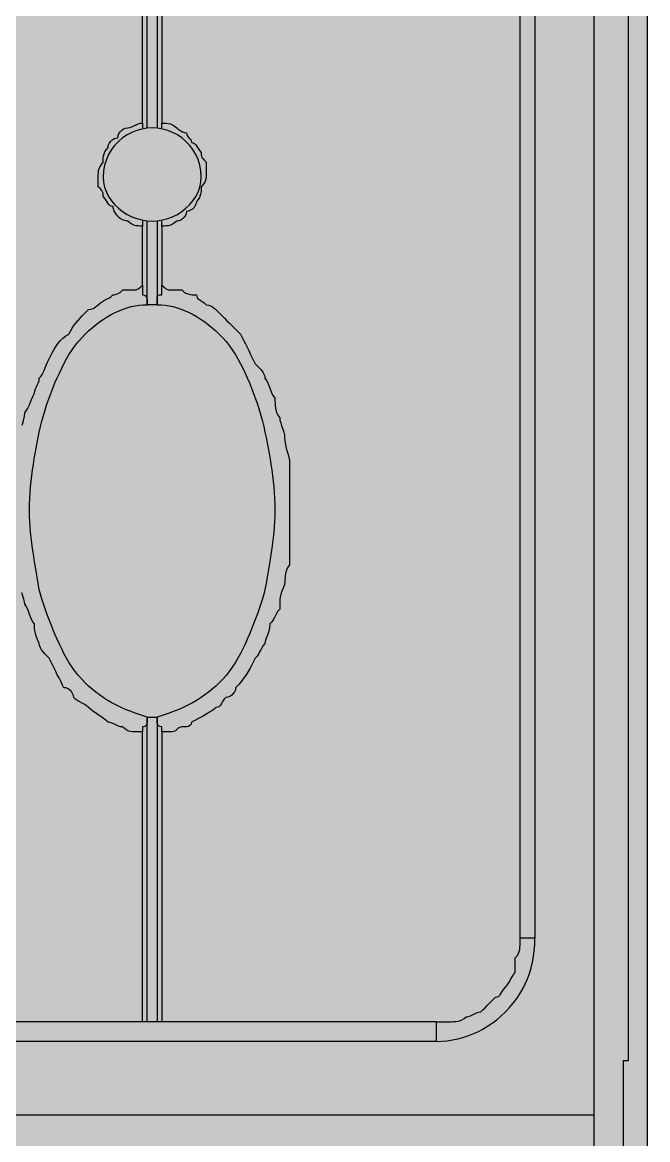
# Model space of a CAD drawing. Header units: millimetres. Extents: x 0 to 966, y -664 to 90.
# Drawn here: x 382.76 to 394, y -626.18 to -606.1 of the extents above; entities that cross this region are included whole.
import ezdxf

# ---------------------------------------------------------------- set-up
doc = ezdxf.new("R2010")
doc.units = ezdxf.units.MM
for name, color, linetype in [('HDL_BODY', 7, 'Continuous'), ('HDL_COLOUR', 7, 'Continuous'), ('HDL_DETAIL', 7, 'Continuous'), ('HDL_PRINT', 7, 'Continuous')]:
    doc.layers.add(name, color=color, linetype=linetype)

# ---------------------------------------------------------------- blocks, each defined once
blk = doc.blocks.new('M_W04.10.1_FRONT')
at = {"layer": 'HDL_BODY', "true_color": 0x202126}
blk.add_hatch(color=250, dxfattribs=at).paths.add_polyline_path([(0, 0), (144, 0), (144, 90), (0, 90)])
at = {"layer": 'HDL_BODY', "true_color": 0x2a2a30}
blk.add_hatch(color=250, dxfattribs=at).paths.add_polyline_path([(0.4, 20.52), (143.6, 20.52), (143.6, 68.31), (0.4, 68.31)])
at = {"layer": 'HDL_COLOUR', "true_color": 0x3d4a3a}
blk.add_hatch(color=79, dxfattribs=at).paths.add_polyline_path([(135.094, 40.325), (135.189, 40.33), (135.282, 40.346), (135.373, 40.371), (135.462, 40.405), (135.546, 40.447), (135.626, 40.498), (135.7, 40.556), (135.767, 40.62), (135.827, 40.691), (135.878, 40.767), (135.919, 40.848), (135.95, 40.934), (135.969, 41.024), (135.975, 41.117), (135.969, 41.228), (135.95, 41.333), (135.919, 41.432), (135.878, 41.524), (135.827, 41.61), (135.767, 41.688), (135.7, 41.758), (135.626, 41.82), (135.546, 41.874), (135.462, 41.919), (135.373, 41.954), (135.282, 41.98), (135.189, 41.996), (135.094, 42.001), (135, 41.996), (134.907, 41.98), (134.816, 41.954), (134.727, 41.919), (134.642, 41.874), (134.563, 41.82), (134.489, 41.758), (134.421, 41.688), (134.362, 41.61), (134.311, 41.524), (134.27, 41.432), (134.239, 41.333), (134.22, 41.228), (134.213, 41.117), (134.22, 41.024), (134.239, 40.934), (134.27, 40.848), (134.311, 40.767), (134.362, 40.691), (134.421, 40.62), (134.489, 40.556), (134.563, 40.498), (134.642, 40.447), (134.727, 40.405), (134.816, 40.371), (134.907, 40.346), (135, 40.33), (135.094, 40.325)])
at = {"layer": 'HDL_COLOUR', "true_color": 0x97a4b5}
blk.add_hatch(color=253, dxfattribs=at).paths.add_polyline_path([(134.49, 38.808), (134.574, 38.895), (135.331, 38.895), (135.416, 38.808), (135.584, 38.808), (135.668, 38.721), (135.752, 38.721), (135.836, 38.634), (135.921, 38.634), (136.425, 38.11), (136.425, 38.023), (136.594, 37.849), (136.594, 37.762), (136.678, 37.674), (136.678, 37.587), (136.762, 37.5), (136.762, 37.326), (136.846, 37.238), (136.846, 37.064), (136.93, 36.977), (136.93, 36.802), (137.015, 36.715), (137.015, 36.366), (137.099, 36.279), (137.099, 35.843), (137.183, 35.756), (137.183, 34.709), (137.099, 34.622), (137.099, 34.186), (137.015, 34.099), (137.015, 33.75), (136.93, 33.663), (136.93, 33.488), (136.846, 33.401), (136.846, 33.227), (136.762, 33.14), (136.762, 33.052), (136.678, 32.965), (136.678, 32.878), (136.594, 32.791), (136.594, 32.703), (136.51, 32.616), (136.51, 32.529), (136.257, 32.267), (136.257, 32.18), (136.173, 32.093), (136.089, 32.093), (135.836, 31.831), (135.752, 31.831), (135.668, 31.744), (135.584, 31.744), (135.5, 31.657), (135.416, 31.657), (135.331, 31.57), (135.163, 31.57), (135.079, 31.483), (134.911, 31.483), (134.826, 31.57), (134.658, 31.57), (134.574, 31.657), (134.49, 31.657), (134.406, 31.744), (134.321, 31.744), (134.237, 31.831), (134.153, 31.831), (133.985, 32.006), (133.901, 32.006), (133.648, 32.267), (133.648, 32.355), (133.48, 32.529), (133.48, 32.616), (133.312, 32.791), (133.312, 32.965), (133.227, 33.052), (133.227, 33.14), (133.143, 33.227), (133.143, 33.314), (133.059, 33.401), (133.059, 33.576), (132.975, 33.663), (132.975, 34.012), (132.891, 34.099), (132.891, 34.535), (132.807, 34.622), (132.807, 35.843), (132.891, 35.93), (132.891, 36.366), (132.975, 36.453), (132.975, 36.715), (133.059, 36.802), (133.059, 37.064), (133.143, 37.151), (133.143, 37.238), (133.227, 37.326), (133.227, 37.5), (133.312, 37.587), (133.312, 37.674), (133.396, 37.762), (133.396, 37.849), (133.48, 37.936), (133.48, 38.023), (134.069, 38.634), (134.153, 38.634), (134.237, 38.721), (134.321, 38.721), (134.406, 38.808)])
at = {"layer": 'HDL_PRINT', "true_color": 0xdee1e9}
h = blk.add_hatch(color=254, dxfattribs=at)
h.paths.add_polyline_path([(138.091, 41.296), (138.091, 43.589), (138.886, 43.589), (138.956, 43.588), (139.017, 43.587), (139.071, 43.582), (139.119, 43.572), (139.162, 43.556), (139.202, 43.532), (139.24, 43.499), (139.302, 43.495), (139.356, 43.484), (139.405, 43.467), (139.448, 43.445), (139.487, 43.418), (139.523, 43.389), (139.558, 43.357), (139.591, 43.324), (139.653, 43.29), (139.707, 43.256), (139.752, 43.219), (139.79, 43.18), (139.819, 43.137), (139.839, 43.089), (139.852, 43.034), (139.856, 42.972), (139.883, 42.913), (139.903, 42.854), (139.919, 42.794), (139.93, 42.735), (139.938, 42.677), (139.942, 42.618), (139.944, 42.559), (139.945, 42.501), (139.945, 42.442), (139.945, 42.376), (139.945, 42.311), (139.945, 42.248), (139.945, 42.188), (139.945, 42.132), (139.945, 42.082), (139.945, 42.038), (139.945, 42.001), (139.916, 41.939), (139.892, 41.883), (139.873, 41.834), (139.856, 41.791), (139.839, 41.751), (139.82, 41.715), (139.797, 41.681), (139.767, 41.647), (139.724, 41.603), (139.683, 41.562), (139.647, 41.526), (139.618, 41.497), (139.598, 41.478), (139.591, 41.471), (139.558, 41.442), (139.523, 41.418), (139.487, 41.399), (139.448, 41.382), (139.405, 41.366), (139.356, 41.347), (139.302, 41.324), (139.24, 41.296), (139.202, 41.296), (139.162, 41.296), (139.119, 41.296), (139.071, 41.296), (139.017, 41.296), (138.956, 41.296), (138.886, 41.296), (138.091, 41.296)])
h.paths.add_polyline_path([(138.356, 41.558), (138.886, 41.558), (138.956, 41.558), (139.017, 41.558), (139.071, 41.558), (139.119, 41.558), (139.162, 41.558), (139.202, 41.558), (139.24, 41.558), (139.277, 41.591), (139.313, 41.617), (139.345, 41.637), (139.374, 41.657), (139.396, 41.677), (139.41, 41.703), (139.416, 41.736), (139.453, 41.774), (139.488, 41.811), (139.521, 41.849), (139.549, 41.887), (139.572, 41.925), (139.586, 41.963), (139.591, 42.001), (139.621, 42.038), (139.643, 42.082), (139.659, 42.132), (139.669, 42.188), (139.676, 42.248), (139.679, 42.311), (139.68, 42.376), (139.681, 42.442), (139.677, 42.527), (139.668, 42.606), (139.654, 42.677), (139.635, 42.743), (139.613, 42.802), (139.588, 42.854), (139.561, 42.9), (139.532, 42.939), (139.502, 42.972), (139.494, 43.034), (139.473, 43.087), (139.442, 43.132), (139.403, 43.169), (139.361, 43.198), (139.317, 43.218), (139.276, 43.23), (139.24, 43.234), (139.202, 43.239), (139.162, 43.252), (139.119, 43.269), (139.071, 43.288), (139.017, 43.306), (138.956, 43.319), (138.886, 43.324), (138.356, 43.324), (138.356, 41.558)])
blk.add_hatch(color=254, dxfattribs=at).paths.add_polyline_path([(139.24, 40.5), (139.24, 40.042), (139.24, 39.616), (139.24, 39.214), (139.24, 38.839), (139.24, 38.49), (139.24, 38.169), (139.24, 37.868), (139.24, 37.591), (139.24, 37.338), (139.24, 37.106), (139.24, 36.891), (139.24, 36.698), (139.24, 36.522), (139.24, 36.364), (139.24, 36.224), (139.24, 36.099), (139.24, 35.989), (139.24, 35.891), (139.24, 35.736), (139.24, 35.623), (139.24, 35.548), (139.24, 35.503), (139.24, 35.48), (139.24, 35.471), (139.237, 35.45), (139.228, 35.352), (139.219, 35.313), (139.184, 35.218), (139.169, 35.185), (139.115, 35.095), (139.1, 35.072), (139.035, 34.991), (139.011, 34.97), (138.931, 34.902), (138.907, 34.887), (138.817, 34.833), (138.788, 34.819), (138.69, 34.786), (138.651, 34.777), (138.553, 34.765), (138.535, 34.765), (138.365, 34.765), (138.213, 34.765), (138.085, 34.765), (137.972, 34.765), (137.88, 34.765), (137.803, 34.765), (137.737, 34.765), (137.687, 34.765), (137.615, 34.765), (137.579, 34.765), (137.568, 34.765), (137.565, 34.765), (137.565, 35.116), (137.568, 35.116), (137.579, 35.116), (137.615, 35.116), (137.687, 35.116), (137.737, 35.116), (137.803, 35.116), (137.88, 35.116), (137.972, 35.116), (138.085, 35.116), (138.213, 35.116), (138.365, 35.116), (138.535, 35.116), (138.514, 35.116), (138.612, 35.128), (138.573, 35.119), (138.669, 35.152), (138.636, 35.137), (138.728, 35.191), (138.704, 35.173), (138.785, 35.241), (138.761, 35.218), (138.829, 35.298), (138.815, 35.277), (138.868, 35.367), (138.853, 35.334), (138.886, 35.429), (138.877, 35.39), (138.889, 35.489), (138.886, 35.471), (138.886, 35.48), (138.886, 35.503), (138.886, 35.548), (138.886, 35.623), (138.886, 35.736), (138.886, 35.891), (138.886, 35.989), (138.886, 36.099), (138.886, 36.224), (138.886, 36.364), (138.886, 36.522), (138.886, 36.698), (138.886, 36.891), (138.886, 37.106), (138.886, 37.338), (138.886, 37.591), (138.886, 37.868), (138.886, 38.169), (138.886, 38.49), (138.886, 38.839), (138.886, 39.214), (138.886, 39.616), (138.886, 40.042), (138.886, 40.5), (139.24, 40.5)])
at = {"layer": 'HDL_DETAIL', "color": 251, "true_color": 0x52555c}
for points in [[(0, 0), (144, 0), (144, 90), (0, 90), (0, 0)], [(0, 22.324), (144, 22.324), (144, 67.764), (0, 67.764), (0, 22.324)], [(135.094, 40.325), (135.189, 40.33), (135.282, 40.346), (135.373, 40.371), (135.462, 40.405), (135.546, 40.447), (135.626, 40.498), (135.7, 40.556), (135.767, 40.62), (135.827, 40.691), (135.878, 40.767), (135.919, 40.848), (135.95, 40.934), (135.969, 41.024), (135.975, 41.117), (135.969, 41.228), (135.95, 41.333), (135.919, 41.432), (135.878, 41.524), (135.827, 41.61), (135.767, 41.688), (135.7, 41.758), (135.626, 41.82), (135.546, 41.874), (135.462, 41.919), (135.373, 41.954), (135.282, 41.98), (135.189, 41.996), (135.094, 42.001), (135, 41.996), (134.907, 41.98), (134.816, 41.954), (134.727, 41.919), (134.642, 41.874), (134.563, 41.82), (134.489, 41.758), (134.421, 41.688), (134.362, 41.61), (134.311, 41.524), (134.27, 41.432), (134.239, 41.333), (134.22, 41.228), (134.213, 41.117), (134.22, 41.024), (134.239, 40.934), (134.27, 40.848), (134.311, 40.767), (134.362, 40.691), (134.421, 40.62), (134.489, 40.556), (134.563, 40.498), (134.642, 40.447), (134.727, 40.405), (134.816, 40.371), (134.907, 40.346), (135, 40.33), (135.094, 40.325)], [(135.005, 38.824), (135.005, 38.824)], [(135.184, 38.824), (135.184, 38.824)], [(135.094, 31.412), (135.094, 31.412)], [(135.094, 31.412), (135.094, 31.412)], [(135.094, 31.412), (135.094, 31.412)], [(143.558, 25.235), (143.558, 25.235)], [(143.648, 25.235), (143.648, 25.235)], [(143.648, 25.235), (143.648, 25.235)], [(143.032, 24.265), (143.032, 24.265)]]:
    blk.add_lwpolyline(points, close=True, dxfattribs=at)
for points in [[(143.032, 65.825), (143.032, 51.972), (143.032, 38.118), (143.032, 24.265)], [(143.648, 64.5), (143.648, 25.235)], [(143.648, 64.5), (143.648, 25.235)], [(143.648, 64.5), (143.648, 25.235)], [(143.648, 64.5), (143.648, 25.235)], [(143.648, 64.5), (143.648, 25.235)], [(143.648, 64.5), (143.648, 25.235)], [(143.648, 64.5), (143.648, 25.235)], [(143.648, 64.5), (143.648, 25.235)], [(143.648, 64.5), (143.648, 25.235)], [(143.648, 64.5), (143.648, 25.235)], [(143.648, 64.5), (143.648, 25.235)], [(143.648, 64.5), (143.648, 25.235)], [(143.648, 64.5), (143.648, 25.235)], [(143.648, 64.5), (143.648, 25.235)], [(143.648, 64.5), (143.648, 25.235)], [(143.648, 64.5), (143.648, 25.235)], [(143.648, 64.5), (143.648, 25.235)], [(143.648, 64.5), (143.648, 25.235)], [(143.648, 64.5), (143.648, 25.235)], [(143.648, 64.5), (143.648, 25.235)], [(143.648, 64.5), (143.648, 25.235)], [(141.707, 27.441), (141.707, 62.913)], [(141.972, 62.913), (141.972, 27.441)], [(135.005, 42.001), (135.005, 46.501)], [(135.184, 46.501), (135.184, 42.001)], [(134.919, 42.088), (134.919, 46.147)], [(135.27, 46.147), (135.27, 42.088)], [(134.124, 41.117), (134.124, 41.155), (134.126, 41.193), (134.131, 41.232), (134.141, 41.27), (134.157, 41.307), (134.18, 41.345), (134.213, 41.382), (134.214, 41.42), (134.215, 41.458), (134.22, 41.496), (134.23, 41.533), (134.245, 41.571), (134.268, 41.609), (134.3, 41.647), (134.305, 41.685), (134.32, 41.721), (134.342, 41.754), (134.371, 41.782), (134.404, 41.804), (134.44, 41.818), (134.478, 41.823), (134.483, 41.861), (134.497, 41.897), (134.519, 41.931), (134.547, 41.959), (134.58, 41.982), (134.616, 41.996), (134.654, 42.001), (134.691, 42.006), (134.729, 42.019), (134.766, 42.035), (134.804, 42.054), (134.842, 42.071), (134.881, 42.083), (134.919, 42.088)], [(134.919, 42.088), (134.919, 42.001)], [(135.27, 42.088), (135.308, 42.087), (135.346, 42.086), (135.384, 42.081), (135.421, 42.072), (135.459, 42.056), (135.497, 42.033), (135.535, 42.001), (135.542, 41.995), (135.561, 41.978), (135.59, 41.957), (135.627, 41.935), (135.667, 41.919), (135.71, 41.912), (135.717, 41.874), (135.734, 41.846), (135.755, 41.823), (135.777, 41.8), (135.793, 41.773), (135.8, 41.736), (135.833, 41.731), (135.858, 41.717), (135.879, 41.694), (135.898, 41.666), (135.918, 41.632), (135.943, 41.596), (135.975, 41.558), (135.976, 41.521), (135.979, 41.494), (135.986, 41.471), (136.002, 41.448), (136.027, 41.42), (136.065, 41.382), (136.065, 41.339), (136.065, 41.295), (136.065, 41.251), (136.065, 41.206), (136.065, 41.162), (136.065, 41.117)], [(135.27, 42.001), (135.27, 42.001), (135.27, 42.088)], [(134.919, 40.235), (134.881, 40.236), (134.842, 40.238), (134.804, 40.242), (134.766, 40.252), (134.729, 40.268), (134.691, 40.292), (134.654, 40.325), (134.647, 40.325), (134.628, 40.328), (134.598, 40.336), (134.562, 40.35), (134.521, 40.375), (134.478, 40.411), (134.472, 40.418), (134.455, 40.438), (134.434, 40.467), (134.412, 40.504), (134.396, 40.546), (134.389, 40.59), (134.356, 40.595), (134.33, 40.609), (134.31, 40.631), (134.291, 40.659), (134.27, 40.692), (134.246, 40.728), (134.213, 40.766), (134.213, 40.802), (134.21, 40.83), (134.202, 40.852), (134.187, 40.875), (134.162, 40.903), (134.124, 40.941), (134.124, 40.994), (134.124, 41.042), (134.124, 41.081), (134.124, 41.107), (134.124, 41.117)], [(136.065, 41.117), (136.064, 41.11), (136.061, 41.091), (136.053, 41.063), (136.038, 41.026), (136.013, 40.985), (135.975, 40.941), (135.975, 40.903), (135.973, 40.865), (135.968, 40.828), (135.959, 40.79), (135.944, 40.752), (135.921, 40.714), (135.889, 40.676), (135.884, 40.639), (135.869, 40.604), (135.847, 40.571), (135.818, 40.542), (135.785, 40.52), (135.748, 40.506), (135.71, 40.5), (135.705, 40.463), (135.691, 40.427), (135.669, 40.394), (135.641, 40.366), (135.609, 40.344), (135.573, 40.33), (135.535, 40.325), (135.497, 40.292), (135.459, 40.268), (135.421, 40.252), (135.384, 40.242), (135.346, 40.238), (135.308, 40.236), (135.27, 40.235)], [(134.919, 40.325), (134.919, 40.235)], [(134.919, 39.175), (134.919, 40.235)], [(135.005, 38.824), (135.005, 40.325)], [(135.184, 40.325), (135.184, 38.824)], [(135.27, 40.235), (135.27, 40.235), (135.27, 40.325)], [(135.27, 40.235), (135.27, 39.175)], [(134.919, 31.147), (134.829, 31.147), (134.74, 31.147), (134.697, 31.153), (134.656, 31.17), (134.62, 31.191), (134.591, 31.213), (134.572, 31.229), (134.565, 31.236), (134.527, 31.241), (134.49, 31.253), (134.452, 31.27), (134.414, 31.288), (134.376, 31.305), (134.338, 31.318), (134.3, 31.322), (134.263, 31.356), (134.221, 31.389), (134.173, 31.423), (134.124, 31.456), (134.075, 31.489), (134.028, 31.522), (133.985, 31.555), (133.949, 31.587), (133.91, 31.621), (133.872, 31.646), (133.834, 31.667), (133.796, 31.686), (133.758, 31.707), (133.721, 31.733), (133.684, 31.766), (133.678, 31.803), (133.664, 31.839), (133.642, 31.872), (133.613, 31.9), (133.581, 31.922), (133.545, 31.937), (133.508, 31.942), (133.478, 32), (133.449, 32.059), (133.419, 32.118), (133.389, 32.176), (133.36, 32.235), (133.33, 32.294), (133.301, 32.353), (133.272, 32.412), (133.243, 32.472), (133.205, 32.509), (133.169, 32.547), (133.135, 32.584), (133.107, 32.622), (133.084, 32.66), (133.07, 32.699), (133.065, 32.737), (133.033, 32.807), (133.01, 32.868), (132.994, 32.921), (132.985, 32.968), (132.98, 33.01), (132.979, 33.05), (132.978, 33.088), (132.949, 33.126), (132.925, 33.169), (132.906, 33.216), (132.889, 33.266), (132.873, 33.315), (132.854, 33.362), (132.831, 33.406), (132.803, 33.443), (132.798, 33.485), (132.785, 33.535), (132.768, 33.589), (132.749, 33.646)], [(132.758, 36.662), (132.774, 36.712), (132.789, 36.764), (132.799, 36.82), (132.803, 36.882), (132.831, 36.916), (132.854, 36.95), (132.873, 36.987), (132.889, 37.026), (132.906, 37.07), (132.925, 37.118), (132.949, 37.174), (132.978, 37.237), (132.983, 37.274), (132.995, 37.311), (133.012, 37.349), (133.031, 37.387), (133.048, 37.425), (133.06, 37.463), (133.065, 37.502), (133.094, 37.534), (133.118, 37.568), (133.137, 37.605), (133.154, 37.644), (133.171, 37.687), (133.19, 37.736), (133.214, 37.791), (133.243, 37.853), (133.272, 37.912), (133.302, 37.97), (133.334, 38.026), (133.367, 38.081), (133.404, 38.132), (133.444, 38.18), (133.489, 38.224), (133.539, 38.262), (133.594, 38.294), (133.624, 38.349), (133.655, 38.4), (133.686, 38.447), (133.72, 38.492), (133.757, 38.536), (133.797, 38.581), (133.842, 38.628), (133.892, 38.679), (133.949, 38.735), (133.992, 38.741), (134.032, 38.758), (134.069, 38.779), (134.098, 38.801), (134.117, 38.817), (134.124, 38.824), (134.162, 38.857), (134.2, 38.883), (134.238, 38.903), (134.275, 38.922), (134.313, 38.943), (134.351, 38.967), (134.389, 39), (134.396, 39), (134.415, 39.003), (134.444, 39.011), (134.481, 39.026), (134.522, 39.051), (134.565, 39.089), (134.617, 39.089), (134.665, 39.089), (134.704, 39.089), (134.73, 39.089), (134.74, 39.089), (134.778, 39.089), (134.806, 39.092), (134.829, 39.1), (134.853, 39.115), (134.881, 39.139), (134.919, 39.175)], [(134.919, 39.175), (134.919, 39.132), (134.919, 39.102), (134.919, 39.075), (134.919, 39.044), (134.919, 39), (134.928, 38.999), (134.949, 38.994), (134.975, 38.981), (134.996, 38.955), (135.005, 38.913), (135.005, 38.824)], [(135.184, 38.824), (135.184, 38.913), (135.184, 38.955), (135.189, 38.981), (135.202, 38.994), (135.228, 38.999), (135.27, 39), (135.27, 39.044), (135.27, 39.075), (135.27, 39.102), (135.27, 39.132), (135.27, 39.175)], [(135.27, 39.175), (135.308, 39.139), (135.336, 39.115), (135.359, 39.1), (135.381, 39.092), (135.409, 39.089), (135.446, 39.089), (135.49, 39.089), (135.521, 39.089), (135.548, 39.089), (135.58, 39.089), (135.624, 39.089), (135.661, 39.056), (135.699, 39.032), (135.736, 39.016), (135.774, 39.007), (135.813, 39.002), (135.851, 39), (135.889, 39), (135.894, 38.967), (135.908, 38.943), (135.93, 38.922), (135.958, 38.903), (135.991, 38.883), (136.027, 38.857), (136.065, 38.824), (136.108, 38.817), (136.148, 38.801), (136.185, 38.779), (136.214, 38.758), (136.233, 38.741), (136.24, 38.735), (136.296, 38.679), (136.346, 38.628), (136.393, 38.581), (136.438, 38.536), (136.482, 38.492), (136.527, 38.447), (136.574, 38.4), (136.625, 38.349), (136.681, 38.294), (136.71, 38.235), (136.74, 38.177), (136.77, 38.118), (136.799, 38.059), (136.829, 38), (136.858, 37.942), (136.888, 37.882), (136.917, 37.823), (136.946, 37.764), (136.983, 37.727), (137.019, 37.689), (137.052, 37.652), (137.08, 37.614), (137.102, 37.576), (137.116, 37.539), (137.121, 37.502), (137.151, 37.464), (137.174, 37.421), (137.193, 37.374), (137.21, 37.325), (137.227, 37.275), (137.247, 37.228), (137.27, 37.185), (137.3, 37.147), (137.3, 37.104), (137.302, 37.054), (137.306, 36.998), (137.316, 36.942), (137.331, 36.887), (137.354, 36.836), (137.386, 36.793), (137.391, 36.751), (137.404, 36.701), (137.421, 36.646), (137.44, 36.59), (137.458, 36.535), (137.47, 36.485), (137.475, 36.442), (137.479, 36.376), (137.489, 36.311), (137.504, 36.248), (137.52, 36.188), (137.536, 36.132), (137.551, 36.081), (137.561, 36.037), (137.565, 36.001), (137.565, 35.935), (137.565, 35.87), (137.565, 35.807), (137.565, 35.747), (137.565, 35.691), (137.565, 35.641), (137.565, 35.597), (137.565, 35.56), (137.565, 35.501), (137.565, 35.441), (137.565, 35.382), (137.565, 35.323), (137.565, 35.265), (137.565, 35.206), (137.565, 35.147), (137.565, 35.089), (137.565, 35.03), (137.565, 34.993), (137.565, 34.948), (137.565, 34.898), (137.565, 34.842), (137.565, 34.782), (137.565, 34.72), (137.565, 34.655), (137.565, 34.589), (137.565, 34.552), (137.565, 34.507), (137.565, 34.457), (137.565, 34.401), (137.565, 34.342), (137.565, 34.279), (137.565, 34.214), (137.565, 34.149), (137.531, 34.105), (137.508, 34.055), (137.492, 34), (137.482, 33.943), (137.477, 33.888), (137.476, 33.837), (137.475, 33.794), (137.446, 33.732), (137.424, 33.676), (137.408, 33.624), (137.397, 33.574), (137.391, 33.524), (137.387, 33.472), (137.386, 33.416), (137.386, 33.353), (137.354, 33.315), (137.329, 33.277), (137.309, 33.24), (137.29, 33.202), (137.269, 33.164), (137.244, 33.126), (137.21, 33.088), (137.205, 33.018), (137.193, 32.957), (137.175, 32.903), (137.156, 32.856), (137.139, 32.814), (137.126, 32.774), (137.121, 32.737), (137.089, 32.699), (137.064, 32.66), (137.044, 32.622), (137.025, 32.584), (137.004, 32.547), (136.979, 32.509), (136.946, 32.472), (136.917, 32.412), (136.887, 32.353), (136.855, 32.294), (136.821, 32.235), (136.785, 32.176), (136.744, 32.118), (136.7, 32.059), (136.65, 32), (136.594, 31.942), (136.589, 31.904), (136.575, 31.868), (136.552, 31.835), (136.524, 31.807), (136.49, 31.785), (136.454, 31.771), (136.416, 31.766), (136.384, 31.728), (136.359, 31.692), (136.339, 31.658), (136.32, 31.63), (136.299, 31.607), (136.273, 31.593), (136.24, 31.587), (136.207, 31.559), (136.169, 31.529), (136.125, 31.5), (136.078, 31.471), (136.026, 31.441), (135.972, 31.412), (135.916, 31.382), (135.858, 31.352), (135.8, 31.322), (135.793, 31.286), (135.773, 31.262), (135.744, 31.247), (135.708, 31.239), (135.667, 31.236), (135.624, 31.236), (135.586, 31.229), (135.558, 31.213), (135.535, 31.191), (135.512, 31.17), (135.484, 31.153), (135.446, 31.147), (135.403, 31.147), (135.372, 31.147), (135.345, 31.147), (135.314, 31.147), (135.27, 31.147)], [(135.005, 31.412), (134.933, 31.436), (134.861, 31.461), (134.789, 31.486), (134.717, 31.513), (134.645, 31.541), (134.573, 31.571), (134.501, 31.603), (134.43, 31.639), (134.358, 31.677), (134.286, 31.72), (134.213, 31.766), (134.147, 31.812), (134.081, 31.861), (134.016, 31.915), (133.952, 31.972), (133.889, 32.032), (133.827, 32.096), (133.768, 32.164), (133.71, 32.236), (133.655, 32.311), (133.603, 32.39), (133.554, 32.472), (133.508, 32.558), (133.467, 32.641), (133.426, 32.727), (133.386, 32.815), (133.347, 32.905), (133.308, 32.995), (133.271, 33.087), (133.235, 33.178), (133.201, 33.27), (133.169, 33.36), (133.139, 33.449), (133.112, 33.537), (133.087, 33.622), (133.065, 33.705), (133.046, 33.817), (133.028, 33.927), (133.01, 34.034), (132.992, 34.139), (132.975, 34.243), (132.959, 34.344), (132.944, 34.444), (132.931, 34.543), (132.919, 34.641), (132.909, 34.738), (132.9, 34.834), (132.894, 34.929), (132.89, 35.024), (132.889, 35.119), (132.89, 35.231), (132.894, 35.34), (132.9, 35.447), (132.909, 35.552), (132.919, 35.655), (132.931, 35.756), (132.944, 35.856), (132.959, 35.955), (132.975, 36.053), (132.992, 36.149), (133.01, 36.245), (133.028, 36.341), (133.046, 36.436), (133.065, 36.531), (133.087, 36.633), (133.112, 36.734), (133.139, 36.835), (133.169, 36.935), (133.201, 37.034), (133.235, 37.132), (133.271, 37.229), (133.308, 37.324), (133.347, 37.417), (133.386, 37.507), (133.426, 37.596), (133.467, 37.681), (133.508, 37.764), (133.554, 37.85), (133.603, 37.933), (133.655, 38.013), (133.71, 38.088), (133.768, 38.16), (133.827, 38.228), (133.889, 38.293), (133.952, 38.353), (134.016, 38.41), (134.081, 38.464), (134.147, 38.513), (134.213, 38.559), (134.286, 38.605), (134.358, 38.646), (134.43, 38.683), (134.501, 38.716), (134.573, 38.745), (134.645, 38.769), (134.717, 38.789), (134.789, 38.804), (134.861, 38.815), (134.933, 38.822), (135.005, 38.824)], [(135.094, 38.824), (135.005, 38.824)], [(135.184, 38.824), (135.094, 38.824)], [(135.184, 38.824), (135.255, 38.822), (135.327, 38.815), (135.399, 38.804), (135.47, 38.789), (135.542, 38.769), (135.614, 38.745), (135.686, 38.716), (135.759, 38.683), (135.831, 38.646), (135.903, 38.605), (135.975, 38.559), (136.041, 38.513), (136.107, 38.464), (136.173, 38.41), (136.237, 38.353), (136.3, 38.293), (136.361, 38.228), (136.421, 38.16), (136.479, 38.088), (136.534, 38.013), (136.586, 37.933), (136.635, 37.85), (136.681, 37.764), (136.722, 37.681), (136.763, 37.596), (136.803, 37.507), (136.842, 37.417), (136.88, 37.324), (136.917, 37.229), (136.953, 37.132), (136.987, 37.034), (137.019, 36.935), (137.048, 36.835), (137.075, 36.734), (137.1, 36.633), (137.121, 36.531), (137.14, 36.436), (137.159, 36.341), (137.178, 36.245), (137.196, 36.149), (137.213, 36.053), (137.229, 35.955), (137.244, 35.856), (137.257, 35.756), (137.27, 35.655), (137.28, 35.552), (137.288, 35.447), (137.294, 35.34), (137.298, 35.231), (137.3, 35.119), (137.298, 35.024), (137.294, 34.929), (137.288, 34.834), (137.28, 34.738), (137.27, 34.641), (137.257, 34.543), (137.244, 34.444), (137.229, 34.344), (137.213, 34.243), (137.196, 34.139), (137.178, 34.034), (137.159, 33.927), (137.14, 33.817), (137.121, 33.705), (137.1, 33.622), (137.075, 33.537), (137.048, 33.449), (137.019, 33.36), (136.987, 33.27), (136.953, 33.178), (136.917, 33.087), (136.88, 32.995), (136.842, 32.905), (136.803, 32.815), (136.763, 32.727), (136.722, 32.641), (136.681, 32.558), (136.635, 32.472), (136.586, 32.39), (136.534, 32.311), (136.479, 32.236), (136.421, 32.164), (136.361, 32.096), (136.3, 32.032), (136.237, 31.972), (136.173, 31.915), (136.107, 31.861), (136.041, 31.812), (135.975, 31.766), (135.903, 31.72), (135.831, 31.677), (135.759, 31.639), (135.686, 31.603), (135.614, 31.571), (135.542, 31.541), (135.47, 31.513), (135.399, 31.486), (135.327, 31.461), (135.255, 31.436), (135.184, 31.412)], [(135.005, 31.412), (135.005, 31.322), (135.004, 31.313), (135, 31.292), (134.986, 31.266), (134.961, 31.245), (134.919, 31.236), (134.919, 31.147)], [(135.005, 31.412), (135.094, 31.412)], [(135.005, 25.941), (135.005, 31.412)], [(135.094, 31.412), (135.184, 31.412)], [(135.27, 31.147), (135.27, 31.236), (135.228, 31.245), (135.202, 31.266), (135.189, 31.292), (135.184, 31.313), (135.184, 31.322), (135.184, 31.412)], [(135.184, 31.412), (135.184, 25.941)], [(134.919, 25.941), (134.919, 31.147)], [(135.27, 31.147), (135.27, 25.941)], [(140.207, 25.588), (140.302, 25.591), (140.397, 25.599), (140.491, 25.613), (140.585, 25.632), (140.677, 25.656), (140.769, 25.686), (140.859, 25.721), (140.949, 25.761), (141.036, 25.807), (141.122, 25.859), (141.205, 25.915), (141.287, 25.977), (141.366, 26.045), (141.442, 26.118), (141.516, 26.195), (141.583, 26.274), (141.646, 26.357), (141.702, 26.442), (141.754, 26.53), (141.8, 26.62), (141.84, 26.713), (141.875, 26.809), (141.905, 26.908), (141.929, 27.009), (141.948, 27.113), (141.961, 27.22), (141.969, 27.329), (141.972, 27.441)], [(140.207, 25.941), (140.252, 25.941), (140.297, 25.941), (140.341, 25.941), (140.385, 25.941), (140.429, 25.941), (140.472, 25.941), (140.51, 25.942), (140.549, 25.943), (140.587, 25.948), (140.625, 25.958), (140.662, 25.973), (140.7, 25.997), (140.737, 26.03), (140.775, 26.035), (140.813, 26.047), (140.851, 26.064), (140.888, 26.083), (140.926, 26.1), (140.964, 26.113), (141.002, 26.118), (141.04, 26.156), (141.078, 26.193), (141.116, 26.231), (141.153, 26.269), (141.191, 26.307), (141.229, 26.345), (141.267, 26.383), (141.3, 26.388), (141.326, 26.402), (141.346, 26.424), (141.365, 26.452), (141.385, 26.485), (141.41, 26.521), (141.442, 26.559), (141.476, 26.597), (141.501, 26.635), (141.522, 26.672), (141.541, 26.71), (141.562, 26.748), (141.588, 26.786), (141.621, 26.824), (141.621, 26.868), (141.621, 26.912), (141.621, 26.956), (141.621, 27), (141.621, 27.044), (141.621, 27.088), (141.653, 27.126), (141.676, 27.164), (141.691, 27.202), (141.701, 27.24), (141.705, 27.277), (141.707, 27.315), (141.707, 27.353)], [(141.972, 27.441), (141.707, 27.441)], [(141.707, 27.353), (141.707, 27.441)], [(140.207, 25.941), (108.994, 25.941)], [(140.207, 25.588), (140.207, 25.941)], [(140.207, 25.588), (108.994, 25.588)], [(143.558, 25.235), (143.558, 25.147), (143.558, 24.883), (143.558, 24.441), (143.558, 23.912), (143.558, 23.383)], [(143.648, 25.235), (143.558, 25.235)], [(143.648, 25.235), (143.558, 25.235)], [(143.648, 25.235), (143.558, 25.235)], [(143.648, 25.235), (143.558, 25.235)], [(143.648, 25.235), (143.558, 25.235)], [(143.648, 25.235), (143.558, 25.235)], [(143.648, 25.235), (143.558, 25.235)], [(143.648, 25.235), (143.558, 25.235)], [(143.648, 25.235), (143.558, 25.235)], [(143.648, 25.235), (143.558, 25.235)], [(143.648, 25.235), (143.558, 25.235)], [(143.648, 25.235), (143.558, 25.235)], [(143.648, 25.235), (143.558, 25.235)], [(143.648, 25.235), (143.558, 25.235)], [(143.648, 25.235), (143.558, 25.235)], [(143.648, 25.235), (143.558, 25.235)], [(143.648, 25.235), (143.558, 25.235)], [(143.648, 25.235), (143.558, 25.235)], [(143.648, 25.235), (143.558, 25.235)], [(143.648, 25.235), (143.558, 25.235)], [(143.648, 25.235), (143.558, 25.235)], [(0.265, 24.265), (143.032, 24.265)], [(0.265, 24.265), (143.032, 24.265)], [(0.265, 24.265), (143.032, 24.265)], [(0.265, 24.265), (143.032, 24.265)], [(0.265, 24.265), (143.032, 24.265)], [(0.265, 24.265), (143.032, 24.265)], [(0.265, 24.265), (143.032, 24.265)], [(0.265, 24.265), (143.032, 24.265)], [(0.265, 24.265), (143.032, 24.265)], [(0.265, 24.265), (143.032, 24.265)], [(0.265, 24.265), (143.032, 24.265)], [(0.265, 24.265), (143.032, 24.265)], [(0.265, 24.265), (143.032, 24.265)], [(0.265, 24.265), (143.032, 24.265)], [(0.265, 24.265), (143.032, 24.265)], [(0.265, 24.265), (143.032, 24.265)], [(0.265, 24.265), (143.032, 24.265)], [(0.265, 24.265), (143.032, 24.265)], [(0.265, 24.265), (143.032, 24.265)], [(0.265, 24.265), (143.032, 24.265)], [(0.265, 24.265), (143.032, 24.265)], [(143.032, 24.265), (143.032, 23.735), (143.032, 23.294), (143.032, 22.853), (143.118, 22.677), (143.118, 22.588)]]:
    blk.add_lwpolyline(points, dxfattribs=at)

msp = doc.modelspace()

# ---------------------------------------------------------------- block references
msp.add_blockref('M_W04.10.1_FRONT', (250, -650))

doc.saveas('drawing.dxf')
